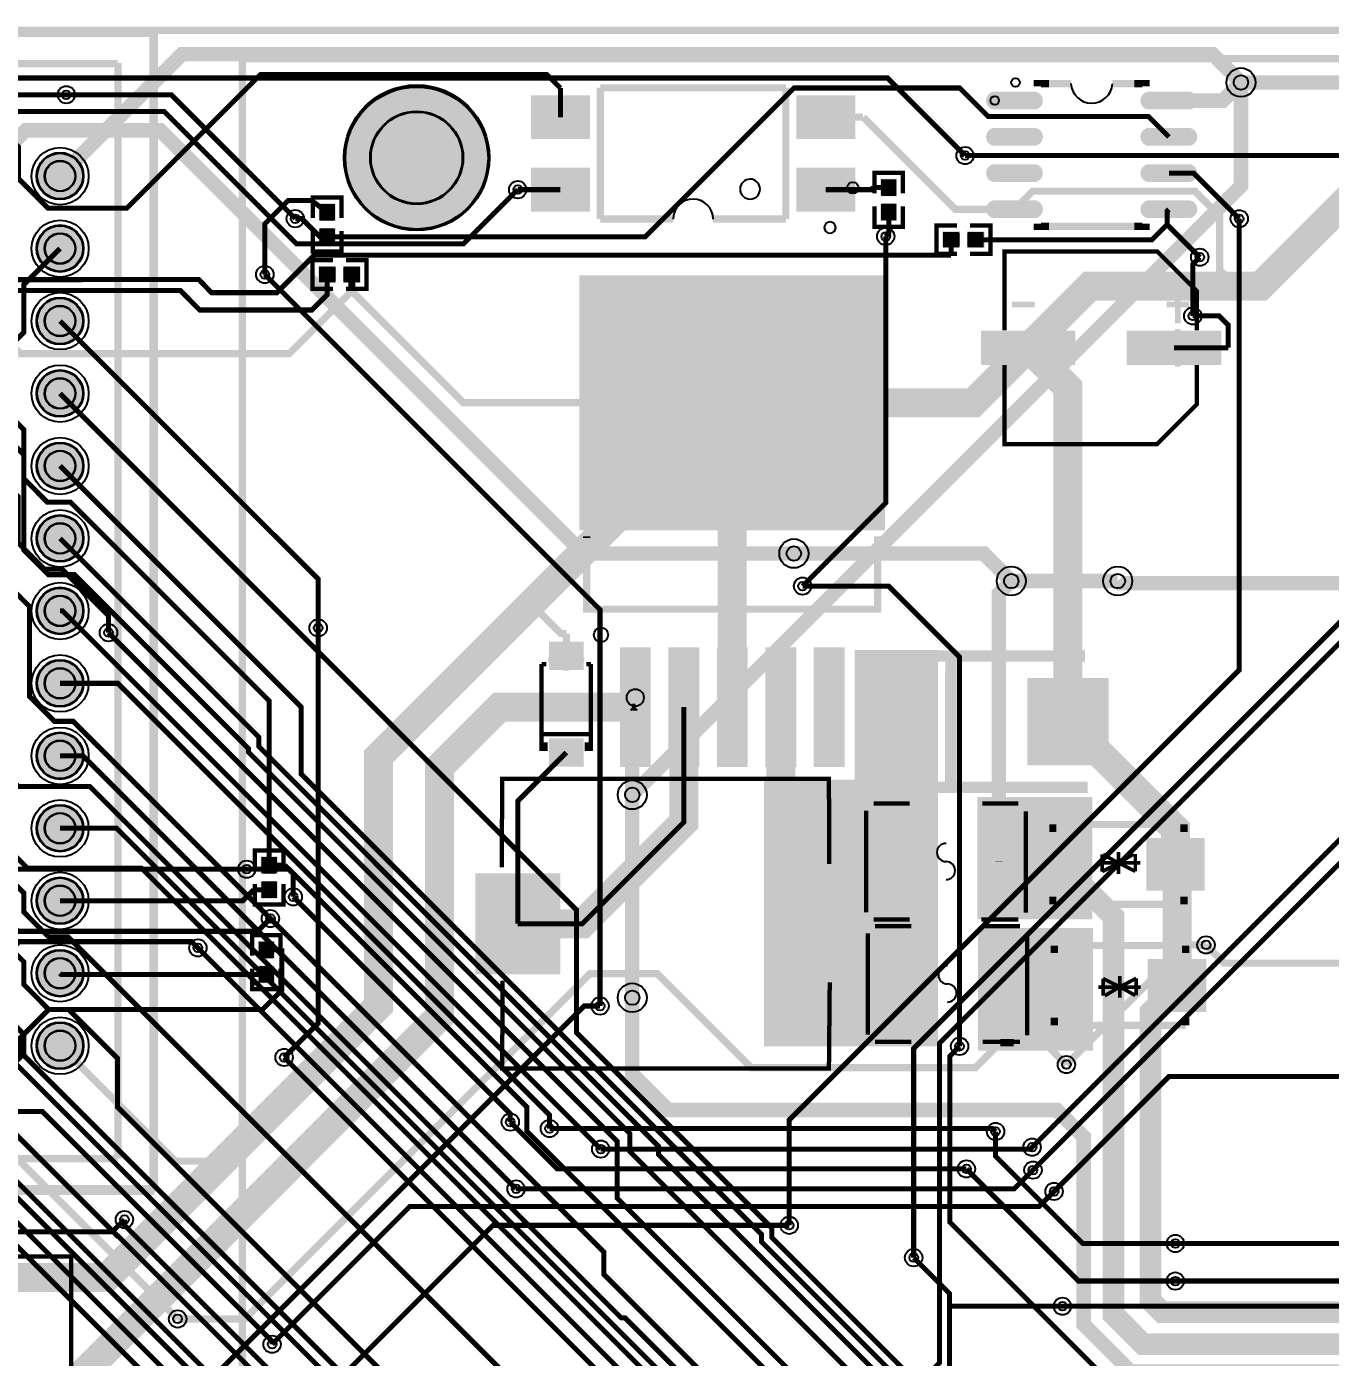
# Model space of a CAD drawing. Header units: millimetres. Extents: x -4 to 157, y 41 to 137.
# Drawn here: x 20.53 to 66.23, y 90.04 to 136.68 of the extents above; entities that cross this region are included whole.
import ezdxf

# ---------------------------------------------------------------- set-up
doc = ezdxf.new("R2010")
doc.units = ezdxf.units.MM
for name, color, linetype, true_color in [('BoardOutLine', 7, 'Continuous', 0xff00ff), ('BottomLayer', 7, 'Continuous', 0x0000ff), ('BottomSolderMaskLayer', 7, 'Continuous', 0xaa00ff), ('Document', 7, 'Continuous', 0xffffff), ('Hole', 7, 'Continuous', 0x222222), ('Multi-Layer', 7, 'Continuous', 0xc0c0c0), ('TopLayer', 7, 'Continuous', 0xff0000), ('TopPasteMaskLayer', 7, 'Continuous', 0x808080), ('TopSilkLayer', 7, 'Continuous', 0xffcc00), ('TopSolderMaskLayer', 7, 'Continuous', 0x800080)]:
    doc.layers.add(name, color=color, linetype=linetype, true_color=true_color)

msp = doc.modelspace()

# ---------------------------------------------------------------- hatches: boundary and pattern name
at = {"layer": 'BottomSolderMaskLayer'}
for points in [[(31.651, 132.084, 1), (36.753, 132.084, 1)], [(20.877, 131.441, 1), (22.527, 131.441, 1)], [(20.877, 128.901, 1), (22.527, 128.901, 1)], [(20.877, 126.361, 1), (22.527, 126.361, 1)], [(20.877, 123.821, 1), (22.527, 123.821, 1)], [(20.877, 121.281, 1), (22.527, 121.281, 1)], [(20.877, 118.741, 1), (22.527, 118.741, 1)], [(20.877, 116.201, 1), (22.527, 116.201, 1)], [(20.877, 113.661, 1), (22.527, 113.661, 1)], [(20.877, 111.121, 1), (22.527, 111.121, 1)], [(20.877, 108.581, 1), (22.527, 108.581, 1)], [(20.877, 106.041, 1), (22.527, 106.041, 1)], [(20.877, 103.501, 1), (22.527, 103.501, 1)], [(20.877, 100.961, 1), (22.527, 100.961, 1)]]:
    msp.add_hatch(color=256, dxfattribs=at).paths.add_polyline_path(points)
at = {"layer": 'Document'}
for points in [[(60.981, 124.764), (60.981, 126.084), (60.783, 126.084), (60.783, 124.764)], [(55.074, 125.325), (55.074, 125.523), (55.866, 125.523), (55.866, 125.325)], [(61.278, 125.325), (61.278, 125.523), (60.486, 125.523), (60.486, 125.325)], [(39.348, 114.863), (39.538, 114.863), (39.538, 114.105), (39.348, 114.105)], [(38.811, 114.579), (40.075, 114.579), (40.075, 114.389), (38.811, 114.389)], [(50.675, 114.468), (50.675, 113.523), (51.226, 113.523), (51.226, 114.468), (50.675, 114.468)], [(51.226, 111.468), (51.226, 113.168), (51.626, 113.168), (51.626, 111.468)], [(52.26, 112.073), (50.56, 112.073), (50.56, 112.473), (52.26, 112.473)], [(57.626, 112.118), (55.925, 112.118), (55.925, 112.518), (57.626, 112.518)], [(39.351, 110.897), (39.541, 110.897), (39.541, 111.656), (39.351, 111.656)], [(51.226, 110.168), (51.226, 111.113), (50.675, 111.113), (50.675, 110.168), (51.226, 110.168)]]:
    msp.add_hatch(color=256, dxfattribs=at).paths.add_polyline_path(points)
at = {"layer": 'Multi-Layer'}
for points in [[(20.902, 131.441, 1), (22.502, 131.441, 1)], [(20.902, 128.901, 1), (22.502, 128.901, 1)], [(20.902, 126.361, 1), (22.502, 126.361, 1)], [(20.902, 123.821, 1), (22.502, 123.821, 1)], [(20.902, 121.281, 1), (22.502, 121.281, 1)], [(20.902, 118.741, 1), (22.502, 118.741, 1)], [(20.902, 116.201, 1), (22.502, 116.201, 1)], [(20.902, 113.661, 1), (22.502, 113.661, 1)], [(20.902, 111.121, 1), (22.502, 111.121, 1)], [(20.902, 108.581, 1), (22.502, 108.581, 1)], [(20.902, 106.041, 1), (22.502, 106.041, 1)], [(20.902, 103.501, 1), (22.502, 103.501, 1)], [(20.902, 100.961, 1), (22.502, 100.961, 1)]]:
    msp.add_hatch(color=256, dxfattribs=at).paths.add_polyline_path(points)
at = {"layer": 'TopLayer'}
for points in [[(55.847, 134.37, -0.785398), (55.847, 133.802), (54.465, 133.802, -0.785398), (54.465, 134.37)], [(61.257, 134.37, -0.785398), (61.257, 133.802), (59.875, 133.802, -0.785398), (59.875, 134.37)], [(40.242, 134.254), (40.242, 132.754), (38.242, 132.754), (38.242, 134.254)], [(49.542, 134.254), (49.542, 132.754), (47.542, 132.754), (47.542, 134.254)], [(55.847, 133.1, -0.785398), (55.847, 132.532), (54.465, 132.532, -0.785398), (54.465, 133.1)], [(61.257, 133.1, -0.785398), (61.257, 132.532), (59.875, 132.532, -0.785398), (59.875, 133.1)], [(40.242, 131.714), (40.242, 130.214), (38.242, 130.214), (38.242, 131.714)], [(49.542, 131.714), (49.542, 130.214), (47.542, 130.214), (47.542, 131.714)], [(55.847, 131.83, -0.785398), (55.847, 131.262), (54.465, 131.262, -0.785398), (54.465, 131.83)], [(61.257, 131.83, -0.785398), (61.257, 131.262), (59.875, 131.262, -0.785398), (59.875, 131.83)], [(51.019, 130.756), (50.479, 130.756), (50.479, 131.322), (51.019, 131.322)], [(30.794, 129.892), (31.334, 129.892), (31.334, 130.458), (30.794, 130.458)], [(51.019, 130.456), (50.479, 130.456), (50.479, 129.89), (51.019, 129.89)], [(55.847, 130.56, -0.785398), (55.847, 129.992), (54.465, 129.992, -0.785398), (54.465, 130.56)], [(61.257, 130.56, -0.785398), (61.257, 129.992), (59.875, 129.992, -0.785398), (59.875, 130.56)], [(30.794, 129.592), (31.334, 129.592), (31.334, 129.027), (30.794, 129.027)], [(53.215, 128.939), (53.215, 129.479), (52.649, 129.479), (52.649, 128.939)], [(53.515, 128.939), (53.515, 129.479), (54.081, 129.479), (54.081, 128.939)], [(31.346, 127.72), (31.346, 128.26), (30.78, 128.26), (30.78, 127.72)], [(31.646, 127.72), (31.646, 128.26), (32.211, 128.26), (32.211, 127.72)], [(39.934, 127.939), (50.594, 127.939), (50.594, 119.049), (39.934, 119.049)], [(57.266, 124.849), (54.006, 124.849), (54.006, 125.999), (57.266, 125.999)], [(62.376, 124.849), (59.116, 124.849), (59.116, 125.999), (62.376, 125.999)], [(38.871, 114.145), (38.871, 115.095), (40.021, 115.095), (40.021, 114.145)], [(41.33, 110.826), (41.33, 114.826), (42.399, 114.826), (42.399, 110.826)], [(43.03, 110.826), (43.03, 114.826), (44.099, 114.826), (44.099, 110.826)], [(44.729, 110.826), (44.729, 114.826), (45.799, 114.826), (45.799, 110.826)], [(52.477, 114.834), (52.477, 100.94), (46.406, 100.94), (46.38, 100.914), (46.38, 110.236), (46.33, 110.287), (49.53, 110.287), (49.555, 110.312), (49.555, 114.783), (49.555, 114.834)], [(46.429, 110.826), (46.429, 114.826), (47.498, 114.826), (47.498, 110.826)], [(48.129, 110.826), (48.129, 114.826), (49.198, 114.826), (49.198, 110.826)], [(49.625, 113.823), (52.426, 113.823), (52.426, 110.813), (49.625, 110.813)], [(55.625, 113.823), (58.426, 113.823), (58.426, 110.813), (55.625, 110.813)], [(38.871, 110.76), (38.871, 111.71), (40.021, 111.71), (40.021, 110.76)], [(53.848, 109.677), (57.887, 109.677), (57.887, 105.436), (57.887, 105.385), (53.874, 105.385), (53.848, 105.41)], [(51.605, 109.165), (51.605, 105.666), (50.199, 105.666), (50.199, 109.165)], [(53.906, 109.165), (53.906, 105.666), (55.312, 105.666), (55.312, 109.165)], [(57.801, 106.414), (55.801, 106.414), (55.801, 108.214), (57.801, 108.214)], [(61.801, 106.414), (59.801, 106.414), (59.801, 108.214), (61.801, 108.214)], [(29.302, 107.008), (28.762, 107.008), (28.762, 107.574), (29.302, 107.574)], [(39.207, 103.482), (36.283, 103.482), (36.283, 106.982), (39.207, 106.982)], [(49.568, 103.482), (46.644, 103.482), (46.644, 106.982), (49.568, 106.982)], [(29.302, 106.708), (28.762, 106.708), (28.762, 106.142), (29.302, 106.142)], [(53.874, 105.08), (57.912, 105.08), (57.912, 100.838), (57.912, 100.787), (53.899, 100.787), (53.874, 100.813)], [(29.201, 104.036), (28.661, 104.036), (28.661, 104.602), (29.201, 104.602)], [(51.656, 104.873), (51.656, 101.374), (50.25, 101.374), (50.25, 104.873)], [(53.956, 104.873), (53.956, 101.374), (55.363, 101.374), (55.363, 104.873)], [(29.201, 103.736), (28.661, 103.736), (28.661, 103.171), (29.201, 103.171)], [(55.852, 103.972), (57.852, 103.972), (57.852, 102.172), (55.852, 102.172)], [(59.852, 103.972), (61.852, 103.972), (61.852, 102.172), (59.852, 102.172)]]:
    msp.add_hatch(color=256, dxfattribs=at).paths.add_polyline_path(points)
at = {"layer": 'TopPasteMaskLayer'}
for points in [[(55.847, 134.37, -0.785398), (55.847, 133.802), (54.465, 133.802, -0.785398), (54.465, 134.37)], [(61.257, 134.37, -0.785398), (61.257, 133.802), (59.875, 133.802, -0.785398), (59.875, 134.37)], [(40.242, 134.254), (40.242, 132.754), (38.242, 132.754), (38.242, 134.254)], [(49.542, 134.254), (49.542, 132.754), (47.542, 132.754), (47.542, 134.254)], [(55.847, 133.1, -0.785398), (55.847, 132.532), (54.465, 132.532, -0.785398), (54.465, 133.1)], [(61.257, 133.1, -0.785398), (61.257, 132.532), (59.875, 132.532, -0.785398), (59.875, 133.1)], [(40.242, 131.714), (40.242, 130.214), (38.242, 130.214), (38.242, 131.714)], [(49.542, 131.714), (49.542, 130.214), (47.542, 130.214), (47.542, 131.714)], [(55.847, 131.83, -0.785398), (55.847, 131.262), (54.465, 131.262, -0.785398), (54.465, 131.83)], [(61.257, 131.83, -0.785398), (61.257, 131.262), (59.875, 131.262, -0.785398), (59.875, 131.83)], [(50.979, 130.741), (50.519, 130.741), (50.479, 130.781), (50.479, 131.282), (50.519, 131.322), (50.979, 131.322), (51.019, 131.282), (51.019, 130.781)], [(30.834, 129.877), (31.294, 129.877), (31.334, 129.917), (31.334, 130.418), (31.294, 130.458), (30.834, 130.458), (30.794, 130.418), (30.794, 129.917)], [(50.979, 130.471), (50.519, 130.471), (50.479, 130.431), (50.479, 129.93), (50.519, 129.89), (50.979, 129.89), (51.019, 129.93), (51.019, 130.431)], [(55.847, 130.56, -0.785398), (55.847, 129.992), (54.465, 129.992, -0.785398), (54.465, 130.56)], [(61.257, 130.56, -0.785398), (61.257, 129.992), (59.875, 129.992, -0.785398), (59.875, 130.56)], [(30.834, 129.607), (31.294, 129.607), (31.334, 129.567), (31.334, 129.067), (31.294, 129.027), (30.834, 129.027), (30.794, 129.067), (30.794, 129.567)], [(53.23, 128.979), (53.23, 129.439), (53.19, 129.479), (52.689, 129.479), (52.649, 129.439), (52.649, 128.979), (52.689, 128.939), (53.19, 128.939)], [(53.5, 128.979), (53.5, 129.439), (53.54, 129.479), (54.041, 129.479), (54.081, 129.439), (54.081, 128.979), (54.041, 128.939), (53.54, 128.939)], [(31.361, 127.76), (31.361, 128.22), (31.321, 128.26), (30.82, 128.26), (30.78, 128.22), (30.78, 127.76), (30.82, 127.72), (31.321, 127.72)], [(31.631, 127.76), (31.631, 128.22), (31.671, 128.26), (32.171, 128.26), (32.211, 128.22), (32.211, 127.76), (32.171, 127.72), (31.671, 127.72)], [(39.934, 127.939), (50.594, 127.939), (50.594, 119.049), (39.934, 119.049)], [(57.266, 124.849), (54.006, 124.849), (54.006, 125.999), (57.266, 125.999)], [(62.376, 124.849), (59.116, 124.849), (59.116, 125.999), (62.376, 125.999)], [(38.871, 114.145), (38.871, 115.095), (40.021, 115.095), (40.021, 114.145)], [(41.33, 110.826), (41.33, 114.826), (42.399, 114.826), (42.399, 110.826)], [(43.03, 110.826), (43.03, 114.826), (44.099, 114.826), (44.099, 110.826)], [(44.729, 110.826), (44.729, 114.826), (45.799, 114.826), (45.799, 110.826)], [(46.429, 110.826), (46.429, 114.826), (47.498, 114.826), (47.498, 110.826)], [(48.129, 110.826), (48.129, 114.826), (49.198, 114.826), (49.198, 110.826)], [(49.625, 113.823), (52.426, 113.823), (52.426, 110.813), (49.625, 110.813)], [(55.625, 113.823), (58.426, 113.823), (58.426, 110.813), (55.625, 110.813)], [(38.871, 110.76), (38.871, 111.71), (40.021, 111.71), (40.021, 110.76)], [(51.605, 109.065), (51.605, 108.111), (51.505, 108.011), (51.227, 108.011), (51.127, 107.911), (51.127, 106.921), (51.227, 106.821), (51.505, 106.821), (51.605, 106.721), (51.605, 105.766), (51.505, 105.666), (50.299, 105.666), (50.199, 105.766), (50.199, 109.065), (50.299, 109.165), (51.505, 109.165)], [(53.906, 109.065), (53.906, 108.111), (54.006, 108.011), (54.284, 108.011), (54.384, 107.911), (54.384, 106.921), (54.284, 106.821), (54.006, 106.821), (53.906, 106.721), (53.906, 105.766), (54.006, 105.666), (55.212, 105.666), (55.312, 105.766), (55.312, 109.065), (55.212, 109.165), (54.006, 109.165)], [(57.801, 106.414), (55.801, 106.414), (55.801, 108.214), (57.801, 108.214)], [(61.801, 106.414), (59.801, 106.414), (59.801, 108.214), (61.801, 108.214)], [(29.262, 106.993), (28.802, 106.993), (28.762, 107.033), (28.762, 107.534), (28.802, 107.574), (29.262, 107.574), (29.302, 107.534), (29.302, 107.033)], [(39.207, 103.482), (36.283, 103.482), (36.283, 106.982), (39.207, 106.982)], [(49.568, 103.482), (46.644, 103.482), (46.644, 106.982), (49.568, 106.982)], [(29.262, 106.723), (28.802, 106.723), (28.762, 106.683), (28.762, 106.182), (28.802, 106.142), (29.262, 106.142), (29.302, 106.182), (29.302, 106.683)], [(29.161, 104.021), (28.701, 104.021), (28.661, 104.061), (28.661, 104.562), (28.701, 104.602), (29.161, 104.602), (29.201, 104.562), (29.201, 104.061)], [(51.656, 104.773), (51.656, 103.818), (51.556, 103.718), (51.278, 103.718), (51.178, 103.618), (51.178, 102.628), (51.278, 102.528), (51.556, 102.528), (51.656, 102.428), (51.656, 101.474), (51.556, 101.374), (50.35, 101.374), (50.25, 101.474), (50.25, 104.773), (50.35, 104.873), (51.556, 104.873)], [(53.956, 104.773), (53.956, 103.818), (54.056, 103.718), (54.335, 103.718), (54.435, 103.618), (54.435, 102.628), (54.335, 102.528), (54.056, 102.528), (53.956, 102.428), (53.956, 101.474), (54.056, 101.374), (55.263, 101.374), (55.363, 101.474), (55.363, 104.773), (55.263, 104.873), (54.056, 104.873)], [(29.161, 103.751), (28.701, 103.751), (28.661, 103.711), (28.661, 103.211), (28.701, 103.171), (29.161, 103.171), (29.201, 103.211), (29.201, 103.711)], [(55.852, 103.972), (57.852, 103.972), (57.852, 102.172), (55.852, 102.172)], [(59.852, 103.972), (61.852, 103.972), (61.852, 102.172), (59.852, 102.172)]]:
    msp.add_hatch(color=256, dxfattribs=at).paths.add_polyline_path(points)
at = {"layer": 'TopSilkLayer'}
for points in [[(60.981, 126.282), (60.981, 127.602), (60.783, 127.602), (60.783, 126.282)], [(55.074, 126.843), (55.074, 127.041), (55.866, 127.041), (55.866, 126.843)], [(61.278, 126.843), (61.278, 127.041), (60.486, 127.041), (60.486, 126.843)], [(50.677, 114.618), (50.677, 113.883), (51.227, 113.883), (51.227, 114.603), (51.212, 114.618), (51.057, 114.618)], [(38.503, 111.598), (38.798, 111.598), (38.798, 111.293), (38.503, 111.293)], [(40.388, 111.598), (40.093, 111.598), (40.093, 111.293), (40.388, 111.293)], [(51.227, 110.018), (51.227, 110.753), (50.677, 110.753), (50.677, 110.033), (50.693, 110.018), (50.847, 110.018)]]:
    msp.add_hatch(color=256, dxfattribs=at).paths.add_polyline_path(points)
at = {"layer": 'TopSolderMaskLayer'}
for points in [[(31.651, 132.084, 1), (36.753, 132.084, 1)], [(55.908, 134.395, -0.785398), (55.908, 133.776), (54.403, 133.776, -0.785398), (54.403, 134.395)], [(61.319, 134.395, -0.785398), (61.319, 133.776), (59.813, 133.776, -0.785398), (59.813, 134.395)], [(40.275, 134.273), (40.275, 132.735), (38.208, 132.735), (38.208, 134.273)], [(49.575, 134.273), (49.575, 132.735), (47.508, 132.735), (47.508, 134.273)], [(55.908, 133.125, -0.785398), (55.908, 132.506), (54.403, 132.506, -0.785398), (54.403, 133.125)], [(61.319, 133.125, -0.785398), (61.319, 132.506), (59.813, 132.506, -0.785398), (59.813, 133.125)], [(20.877, 131.441, 1), (22.527, 131.441, 1)], [(40.275, 131.733), (40.275, 130.195), (38.208, 130.195), (38.208, 131.733)], [(49.575, 131.733), (49.575, 130.195), (47.508, 130.195), (47.508, 131.733)], [(55.908, 131.855, -0.785398), (55.908, 131.236), (54.403, 131.236, -0.785398), (54.403, 131.855)], [(61.319, 131.855, -0.785398), (61.319, 131.236), (59.813, 131.236, -0.785398), (59.813, 131.855)], [(51.043, 130.729), (50.455, 130.729), (50.455, 131.348), (51.043, 131.348)], [(30.77, 129.866), (31.358, 129.866), (31.358, 130.485), (30.77, 130.485)], [(51.043, 130.483), (50.455, 130.483), (50.455, 129.864), (51.043, 129.864)], [(55.908, 130.585, -0.785398), (55.908, 129.966), (54.403, 129.966, -0.785398), (54.403, 130.585)], [(61.319, 130.585, -0.785398), (61.319, 129.966), (59.813, 129.966, -0.785398), (59.813, 130.585)], [(20.877, 128.901, 1), (22.527, 128.901, 1)], [(30.77, 129.619), (31.358, 129.619), (31.358, 129), (30.77, 129)], [(53.24, 128.914), (53.24, 129.504), (52.624, 129.504), (52.624, 128.914)], [(53.49, 128.914), (53.49, 129.504), (54.106, 129.504), (54.106, 128.914)], [(31.371, 127.694), (31.371, 128.285), (30.755, 128.285), (30.755, 127.694)], [(31.62, 127.694), (31.62, 128.285), (32.237, 128.285), (32.237, 127.694)], [(39.909, 127.964), (50.619, 127.964), (50.619, 119.023), (39.909, 119.023)], [(20.877, 126.361, 1), (22.527, 126.361, 1)], [(57.291, 124.824), (53.98, 124.824), (53.98, 126.025), (57.291, 126.025)], [(62.401, 124.824), (59.09, 124.824), (59.09, 126.025), (62.401, 126.025)], [(20.877, 123.821, 1), (22.527, 123.821, 1)], [(20.877, 121.281, 1), (22.527, 121.281, 1)], [(20.877, 118.741, 1), (22.527, 118.741, 1)], [(20.877, 116.201, 1), (22.527, 116.201, 1)], [(38.84, 114.124), (38.84, 115.116), (40.052, 115.116), (40.052, 114.124)], [(41.323, 110.731), (41.323, 114.921), (42.406, 114.921), (42.406, 110.731)], [(43.023, 110.731), (43.023, 114.921), (44.106, 114.921), (44.106, 110.731)], [(44.723, 110.731), (44.723, 114.921), (45.805, 114.921), (45.805, 110.731)], [(46.422, 110.731), (46.422, 114.921), (47.505, 114.921), (47.505, 110.731)], [(48.122, 110.731), (48.122, 114.921), (49.205, 114.921), (49.205, 110.731)], [(20.877, 113.661, 1), (22.527, 113.661, 1)], [(49.6, 113.848), (52.451, 113.848), (52.451, 110.788), (49.6, 110.788)], [(55.6, 113.848), (58.451, 113.848), (58.451, 110.788), (55.6, 110.788)], [(20.877, 111.121, 1), (22.527, 111.121, 1)], [(38.84, 110.739), (38.84, 111.731), (40.052, 111.731), (40.052, 110.739)], [(20.877, 108.581, 1), (22.527, 108.581, 1)], [(51.631, 109.191), (51.631, 105.641), (50.173, 105.641), (50.173, 109.191)], [(53.88, 109.191), (53.88, 105.641), (55.338, 105.641), (55.338, 109.191)], [(57.826, 106.389), (55.775, 106.389), (55.775, 108.24), (57.826, 108.24)], [(61.826, 106.389), (59.775, 106.389), (59.775, 108.24), (61.826, 108.24)], [(29.326, 106.981), (28.738, 106.981), (28.738, 107.6), (29.326, 107.6)], [(20.877, 106.041, 1), (22.527, 106.041, 1)], [(39.233, 103.457), (36.258, 103.457), (36.258, 107.007), (39.233, 107.007)], [(49.593, 103.457), (46.618, 103.457), (46.618, 107.007), (49.593, 107.007)], [(29.326, 106.735), (28.738, 106.735), (28.738, 106.116), (29.326, 106.116)], [(29.225, 104.01), (28.636, 104.01), (28.636, 104.628), (29.225, 104.628)], [(51.682, 104.898), (51.682, 101.348), (50.224, 101.348), (50.224, 104.898)], [(53.931, 104.898), (53.931, 101.348), (55.388, 101.348), (55.388, 104.898)], [(20.877, 103.501, 1), (22.527, 103.501, 1)], [(29.225, 103.763), (28.636, 103.763), (28.636, 103.144), (29.225, 103.144)], [(55.826, 103.998), (57.877, 103.998), (57.877, 102.147), (55.826, 102.147)], [(59.826, 103.998), (61.877, 103.998), (61.877, 102.147), (59.826, 102.147)], [(20.877, 100.961, 1), (22.527, 100.961, 1)]]:
    msp.add_hatch(color=256, dxfattribs=at).paths.add_polyline_path(points)

# ---------------------------------------------------------------- linework, layer by layer
at = {"layer": 'BoardOutLine', "const_width": 0.254}
msp.add_lwpolyline([(100.543, 129.052), (100.543, 136.552), (-3.457, 136.552), (-3.457, 41.552), (156.543, 41.552), (156.543, 136.552), (125.543, 136.552), (125.543, 129.052), (100.543, 129.052)], close=True, dxfattribs=at)
at = {"layer": 'BottomLayer'}
for points, const_width in [([(4.609, 119.943), (4.609, 120.133), (19.355, 134.879), (50.704, 134.879), (53.423, 132.16)], 0.178), ([(41.758, 109.754), (63.094, 131.09), (63.094, 134.722)], 0.508), ([(41.758, 109.754), (63.094, 131.09), (63.094, 134.722)], 0.254), ([(63.093, 134.721), (94.008, 134.721), (100.205, 128.523), (132.634, 128.523), (136.647, 124.51), (137.896, 124.51), (137.896, 122.58)], 0.508), ([(63.093, 134.721), (63.095, 134.721)], 0.254), ([(63.095, 134.721), (63.094, 134.722)], 0.254), ([(63.095, 134.721), (94.008, 134.721), (100.205, 128.523), (132.633, 128.523), (136.647, 124.51), (137.896, 124.51), (137.896, 122.581)], 0.254), ([(21.92, 134.29), (25.603, 134.29), (29.947, 129.947)], 0.178), ([(37.744, 130.964), (35.844, 129.067), (29.989, 129.067), (25.349, 133.705), (18.73, 133.705), (6.134, 121.111), (6.134, 120.626), (-1.959, 112.534), (-1.959, 63.174), (-0.407, 61.619)], 0.178), ([(47.422, 118.212), (40.042, 118.212), (25.208, 133.045), (20.498, 133.045), (19.162, 131.709), (19.162, 131.441)], 0.508), ([(47.259, 94.665), (47.259, 98.359), (63.033, 114.133), (63.033, 129.945)], 0.178), ([(50.642, 129.324), (50.642, 119.984), (47.727, 117.069)], 0.178), ([(44.958, 69.951), (44.09, 70.819), (44.09, 73.929), (43.34, 74.679), (43.34, 74.781), (43.002, 75.119), (42.903, 75.119), (23.734, 94.289), (23.719, 94.289), (16.831, 101.176), (16.831, 123.09), (18.833, 125.091), (19.559, 125.091), (20.432, 125.964), (20.432, 127.631), (21.702, 128.901)], 0.178), ([(61.651, 128.596), (61.406, 128.352), (61.406, 126.538)], 0.178), ([(28.88, 127.991), (40.628, 116.243), (40.628, 102.351)], 0.178), ([(21.702, 126.361), (30.749, 117.315), (30.749, 115.604)], 0.178), ([(19.162, 123.821), (20.432, 122.551), (20.432, 118.332), (21.293, 117.471), (22.208, 117.471), (28.306, 111.374), (28.306, 111.25), (41.671, 97.885), (41.671, 97.255), (61.027, 77.898), (61.027, 73.701)], 0.178), ([(21.702, 123.821), (39.807, 105.716), (39.807, 101.415), (46.652, 94.57), (46.652, 94.237), (60.144, 80.745), (60.144, 80.314), (60.483, 79.976), (61.474, 79.976), (64.582, 76.868)], 0.178), ([(74.08, 123.126), (73.888, 123.126), (51.622, 100.86), (51.622, 93.531)], 0.178), ([(21.702, 121.281), (30.151, 112.832), (30.151, 110.483), (46.291, 94.343), (46.291, 94.082), (59.783, 80.59), (59.783, 80.165), (60.333, 79.614), (61.192, 79.614), (64.005, 76.801), (64.005, 74.827), (64.513, 74.319)], 0.178), ([(72.492, 120.726), (72.203, 120.726), (52.528, 101.051), (52.528, 89.843), (52.197, 89.513)], 0.178), ([(19.162, 118.741), (18.376, 118.741), (17.24, 117.606), (17.24, 103.849), (18.858, 102.231), (19.559, 102.231), (20.432, 101.359), (20.432, 100.623), (50.038, 71.018), (50.038, 69.951)], 0.178), ([(21.702, 118.741), (28.667, 111.776), (28.667, 111.447), (42.682, 97.432), (42.682, 97.142), (59.421, 80.403), (59.421, 80.015), (60.183, 79.253), (60.571, 79.253), (61.743, 78.081)], 0.178), ([(18.197, 117.738), (18.273, 117.662), (19.322, 117.662), (20.629, 116.355), (20.629, 113.207), (21.508, 112.328), (22.163, 112.328), (29.074, 105.417)], 0.178), ([(55.042, 117.247), (58.776, 117.247)], 0.508), ([(55.042, 117.247), (58.776, 117.247)], 0.254), ([(55.772, 97.403), (75.229, 116.86), (89.927, 116.86), (96.71, 110.076), (120.247, 110.076), (121.542, 111.372), (121.542, 115.8), (120.797, 116.545)], 0.178), ([(42.7, 74.48), (33.78, 83.399), (32.99, 83.399), (15.11, 101.278), (15.11, 102.407), (12.713, 104.804), (12.713, 105.155), (12.71, 105.159), (12.71, 107.194), (11.429, 108.474), (11.429, 108.475), (11.303, 108.601), (11.303, 108.667), (9.557, 110.413), (9.557, 114.399), (7.743, 116.213)], 0.178), ([(52.578, 69.951), (23.718, 98.811), (23.718, 100.515), (22.001, 102.231), (21.304, 102.231), (20.432, 103.104), (20.432, 103.899), (19.559, 104.771), (18.826, 104.771), (17.648, 105.95), (17.648, 114.687), (19.162, 116.201)], 0.178), ([(21.702, 116.201), (21.791, 116.201), (40.655, 97.338)], 0.178), ([(40.335, 75.672), (40.163, 75.672), (7.444, 108.39), (7.444, 115.392)], 0.178), ([(23.4, 115.437), (41.232, 97.604), (41.232, 95.613), (59.532, 77.313), (59.532, 74.999)], 0.178), ([(55.118, 69.951), (54.661, 69.951), (49.629, 74.982), (49.629, 77.13), (21.988, 104.771), (21.304, 104.771), (20.432, 105.644), (20.432, 106.315), (19.436, 107.311), (18.764, 107.311), (18.051, 108.024), (18.051, 112.551), (19.162, 113.661)], 0.178), ([(38.858, 98.058), (38.858, 98.532), (23.728, 113.661), (21.702, 113.661)], 0.178), ([(86.969, 69.951), (88.088, 68.832), (89.829, 68.832), (90.542, 69.545), (90.542, 70.485), (88.197, 72.83), (76.046, 72.83), (76.04, 72.823), (75.835, 72.823), (75.608, 72.596), (60.332, 72.596), (41.504, 91.424), (41.366, 91.424), (22.748, 110.041), (20.242, 110.041), (19.162, 111.121)], 0.178), ([(21.702, 111.121), (22.507, 111.121), (37.687, 95.942)], 0.178), ([(127.354, 110.21), (127.151, 110.21), (124.794, 107.852), (93.153, 107.852), (93.001, 108.004), (67.205, 108.004), (55.803, 96.603)], 0.178), ([(41.758, 109.754), (41.758, 102.642)], 0.508), ([(41.758, 109.754), (41.758, 102.642)], 0.254), ([(89.509, 69.951), (86.992, 72.468), (76.196, 72.468), (76.189, 72.462), (75.985, 72.462), (75.757, 72.234), (59.034, 72.234), (42.91, 88.358), (42.878, 88.358), (42.54, 88.697), (42.54, 89.201), (24.56, 107.181), (20.562, 107.181), (19.162, 108.581)], 0.178), ([(43.117, 88.936), (43.117, 89.151), (23.686, 108.581), (21.702, 108.581)], 0.178), ([(28.244, 107.145), (29.728, 107.145), (38.067, 98.806), (38.067, 97.962), (58.934, 77.095)], 0.178), ([(29.877, 106.178), (37.483, 98.573), (37.483, 98.285)], 0.178), ([(92.049, 69.951), (88.809, 73.191), (75.692, 73.191), (75.458, 72.957), (60.75, 72.957), (40.761, 92.946), (40.761, 93.731), (29.074, 105.417)], 0.178), ([(56.974, 100.298), (61.167, 104.491), (61.869, 104.491)], 0.254), ([(79.909, 68.589), (79.909, 69.022), (76.824, 72.107), (76.346, 72.107), (76.339, 72.1), (76.134, 72.1), (75.903, 71.869), (58.856, 71.869), (42.178, 88.547), (42.178, 88.746), (26.535, 104.389)], 0.178), ([(16.08, 101.342), (16.08, 101.126), (25.823, 91.382)], 0.254), ([(17.409, 101.442), (17.409, 101.154), (19.907, 98.656), (21.081, 98.656), (29.134, 90.603), (29.134, 90.496)], 0.178), ([(19.162, 100.961), (19.514, 100.961), (48.469, 72.007), (48.469, 70.081), (49.869, 68.681), (52.741, 68.681), (53.848, 67.574), (53.848, 67.306), (54.825, 66.328), (60.066, 66.328), (60.701, 65.693)], 0.178), ([(53.231, 100.938), (52.893, 100.599), (52.893, 94.773), (61.264, 86.402)], 0.178), ([(29.556, 100.55), (51.49, 78.616), (51.49, 73.943)], 0.178), ([(15.062, 99.902), (40.881, 74.082), (40.881, 61.902), (45.207, 57.577)], 0.178), ([(95.796, 99.882), (60.574, 99.882), (56.542, 95.851)], 0.178), ([(54.492, 97.952), (54.492, 97.084), (57.549, 94.027), (60.793, 94.027)], 0.178), ([(53.47, 96.64), (57.399, 92.712), (60.795, 92.712)], 0.178), ([(39.878, 67.411), (38.568, 68.72), (38.568, 75.561), (19.049, 95.08)], 0.178), ([(23.958, 94.866), (23.958, 94.674), (44.523, 74.108), (44.523, 73.275), (45.965, 71.833), (45.965, 66.799), (44.856, 65.691), (44.856, 58.975), (45.787, 58.044), (45.787, 56.411), (45.214, 55.837), (45.214, 43.934), (46.176, 42.972), (47.281, 42.972), (50.475, 46.166), (52.598, 46.166), (52.952, 45.812)], 0.178), ([(72.995, 94.67), (70.154, 91.829), (56.835, 91.829)], 0.178)]:
    msp.add_lwpolyline(points, dxfattribs=dict(at, const_width=const_width))
at = {"layer": 'BottomSolderMaskLayer'}
for centre, radius in [((34.202, 132.084), 2.551), ((34.202, 132.084), 1.633), ((21.702, 131.441), 0.825), ((21.702, 131.441), 0.542), ((21.702, 128.901), 0.825), ((21.702, 128.901), 0.542), ((21.702, 126.361), 0.825), ((21.702, 126.361), 0.542), ((21.702, 123.821), 0.825), ((21.702, 123.821), 0.542), ((21.702, 121.281), 0.825), ((21.702, 121.281), 0.542), ((21.702, 118.741), 0.825), ((21.702, 118.741), 0.542), ((21.702, 116.201), 0.825), ((21.702, 116.201), 0.542), ((21.702, 113.661), 0.825), ((21.702, 113.661), 0.542), ((21.702, 111.121), 0.825), ((21.702, 111.121), 0.542), ((21.702, 108.581), 0.825), ((21.702, 108.581), 0.542), ((21.702, 106.041), 0.825), ((21.702, 106.041), 0.542), ((21.702, 103.501), 0.825), ((21.702, 103.501), 0.542), ((21.702, 100.961), 0.825), ((21.702, 100.961), 0.542)]:
    msp.add_circle(centre, radius, dxfattribs=at)
at = {"layer": 'Document'}
for centre, radius in [((54.461, 134.086), 0.15), ((49.491, 131.026), 0.2), ((41.864, 113.16), 0.3)]:
    msp.add_circle(centre, radius, dxfattribs=at)
at = {"layer": 'Hole'}
for centre, radius in [((63.094, 134.722), 0.254), ((21.92, 134.29), 0.152), ((53.424, 132.159), 0.152), ((37.745, 130.964), 0.152), ((29.947, 129.947), 0.152), ((63.033, 129.945), 0.152), ((50.642, 129.324), 0.152), ((61.651, 128.596), 0.152), ((28.88, 127.991), 0.152), ((61.407, 126.538), 0.152), ((47.422, 118.212), 0.254), ((47.727, 117.069), 0.152), ((55.042, 117.247), 0.254), ((58.776, 117.247), 0.254), ((30.749, 115.604), 0.152), ((23.4, 115.437), 0.152), ((41.758, 109.754), 0.254), ((28.244, 107.145), 0.152), ((29.877, 106.178), 0.152), ((29.075, 105.417), 0.152), ((26.535, 104.389), 0.152), ((61.869, 104.491), 0.152), ((41.758, 102.642), 0.254), ((40.628, 102.351), 0.152), ((53.231, 100.938), 0.152), ((29.556, 100.55), 0.152), ((56.974, 100.298), 0.152), ((37.483, 98.285), 0.152), ((38.858, 98.058), 0.152), ((54.492, 97.952), 0.152), ((40.655, 97.338), 0.152), ((55.773, 97.403), 0.152), ((53.471, 96.64), 0.152), ((55.804, 96.602), 0.152), ((37.687, 95.942), 0.152), ((56.542, 95.851), 0.152), ((23.958, 94.866), 0.152), ((47.259, 94.665), 0.152), ((60.794, 94.027), 0.152), ((51.622, 93.531), 0.152), ((60.795, 92.712), 0.152), ((56.836, 91.829), 0.152), ((25.824, 91.382), 0.152), ((29.134, 90.496), 0.152)]:
    msp.add_circle(centre, radius, dxfattribs=at)
at = {"layer": 'Multi-Layer'}
for centre, radius in [((63.094, 134.722), 0.508), ((21.92, 134.29), 0.305), ((34.202, 132.084), 2.5), ((34.202, 132.084), 1.6), ((21.702, 131.441), 0.8), ((53.424, 132.159), 0.305), ((21.702, 131.441), 0.525), ((37.745, 130.964), 0.305), ((29.947, 129.947), 0.305), ((63.033, 129.945), 0.305), ((21.702, 128.901), 0.8), ((21.702, 128.901), 0.525), ((50.642, 129.324), 0.305), ((61.651, 128.596), 0.305), ((28.88, 127.991), 0.305), ((21.702, 126.361), 0.8), ((21.702, 126.361), 0.525), ((61.407, 126.538), 0.305), ((21.702, 123.821), 0.8), ((21.702, 123.821), 0.525), ((21.702, 121.281), 0.8), ((21.702, 121.281), 0.525), ((21.702, 118.741), 0.8), ((21.702, 118.741), 0.525), ((47.422, 118.212), 0.508), ((55.042, 117.247), 0.508), ((58.776, 117.247), 0.508), ((47.727, 117.069), 0.305), ((21.702, 116.201), 0.8), ((21.702, 116.201), 0.525), ((23.4, 115.437), 0.305), ((30.749, 115.604), 0.305), ((21.702, 113.661), 0.8), ((21.702, 113.661), 0.525), ((21.702, 111.121), 0.8), ((21.702, 111.121), 0.525), ((41.758, 109.754), 0.508), ((21.702, 108.581), 0.8), ((21.702, 108.581), 0.525), ((28.244, 107.145), 0.305), ((21.702, 106.041), 0.8), ((21.702, 106.041), 0.525), ((29.877, 106.178), 0.305), ((29.075, 105.417), 0.305), ((26.535, 104.389), 0.305), ((61.869, 104.491), 0.305), ((21.702, 103.501), 0.8), ((21.702, 103.501), 0.525), ((41.758, 102.642), 0.508), ((40.628, 102.351), 0.305), ((21.702, 100.961), 0.8), ((21.702, 100.961), 0.525), ((53.231, 100.938), 0.305), ((29.556, 100.55), 0.305), ((56.974, 100.298), 0.305), ((37.483, 98.285), 0.305), ((38.858, 98.058), 0.305), ((54.492, 97.952), 0.305), ((40.655, 97.338), 0.305), ((55.773, 97.403), 0.305), ((53.471, 96.64), 0.305), ((55.804, 96.602), 0.305), ((37.687, 95.942), 0.305), ((56.542, 95.851), 0.305), ((23.958, 94.866), 0.305), ((47.259, 94.665), 0.305), ((60.794, 94.027), 0.305), ((51.622, 93.531), 0.305), ((60.795, 92.712), 0.305), ((56.836, 91.829), 0.305), ((25.824, 91.382), 0.305), ((29.134, 90.496), 0.305)]:
    msp.add_circle(centre, radius, dxfattribs=at)
at = {"layer": 'TopLayer'}
for points, const_width in [([(63.094, 134.722), (62.103, 135.712), (25.973, 135.712), (21.702, 131.441)], 0.508), ([(63.094, 134.722), (62.103, 135.712), (25.973, 135.712), (21.702, 131.441)], 0.254), ([(39.242, 134.525), (38.766, 135), (28.727, 135), (24.039, 130.312), (21.286, 130.312), (20.25, 131.348), (20.25, 132.462), (20.198, 132.514), (8.655, 132.514), (-2.514, 121.345), (-2.514, 77.402), (-0.956, 75.844), (0.279, 75.844), (1.039, 75.084), (1.039, 73.564), (-0.059, 72.466), (-0.691, 72.466), (-1.993, 71.164), (-1.993, 67.017), (-0.406, 65.431)], 0.178), ([(63.094, 134.722), (62.458, 134.086), (60.566, 134.086)], 0.508), ([(63.094, 134.722), (62.458, 134.086), (60.566, 134.086)], 0.254), ([(-0.483, 74.371), (-2.983, 76.872), (-2.983, 121.418), (9.889, 134.29), (21.92, 134.29)], 0.178), ([(60.566, 132.816), (59.853, 133.529), (54.234, 133.529), (53.237, 134.526), (47.428, 134.526), (42.212, 129.31), (31.064, 129.31)], 0.178), ([(39.242, 133.504), (39.242, 134.525)], 0.178), ([(48.542, 133.504), (49.851, 133.504)], 0.254), ([(55.156, 130.276), (53.078, 130.276), (49.851, 133.504)], 0.254), ([(55.636, 125.424), (57.796, 127.584), (63.78, 127.584), (68.872, 132.677), (80.333, 132.677)], 1.016), ([(62.913, 127.584), (63.78, 127.584), (68.872, 132.677), (72.497, 132.677)], 0.254), ([(66.921, 132.16), (53.423, 132.16)], 0.178), ([(63.033, 129.945), (61.432, 131.546), (60.566, 131.546)], 0.178), ([(48.542, 130.964), (50.133, 130.964), (50.208, 131.039)], 0.178), ([(50.749, 131.039), (50.208, 131.039)], 0.178), ([(31.064, 130.175), (30.523, 130.581), (29.692, 130.581), (28.879, 129.768), (28.879, 127.99)], 0.178), ([(37.971, 130.964), (37.745, 130.964)], 0.178), ([(39.242, 130.964), (37.971, 130.964)], 0.178), ([(62.913, 127.584), (62.344, 128.154), (62.344, 130.047), (61.48, 130.911), (55.791, 130.911), (55.156, 130.276)], 0.254), ([(50.642, 129.324), (50.749, 129.43), (50.749, 130.173)], 0.178), ([(60.566, 130.276), (60.505, 130.215), (60.505, 129.742)], 0.178), ([(31.064, 129.311), (30.812, 129.311), (30.175, 129.946), (29.946, 129.946)], 0.178), ([(53.798, 129.209), (59.972, 129.209), (60.505, 129.742)], 0.178), ([(60.505, 129.742), (61.651, 128.596)], 0.178), ([(52.932, 129.209), (52.932, 128.668)], 0.178), ([(29.032, 107.291), (29.032, 113.049), (22.07, 120.011), (21.259, 120.011), (20.432, 120.839), (20.432, 121.679), (19.559, 122.551), (18.893, 122.551), (15.166, 126.279), (15.166, 126.59), (12.987, 128.769), (6.083, 128.769), (3.481, 126.167), (3.481, 124.838), (3.482, 124.836)], 0.178), ([(15.839, 127.84), (15.875, 127.807), (26.568, 127.813), (27.007, 127.355), (29.301, 127.355), (30.614, 128.668), (52.933, 128.668)], 0.178), ([(31.063, 127.99), (31.063, 127.449)], 0.178), ([(31.928, 127.99), (31.928, 127.411)], 0.254), ([(17.686, 126.506), (18.615, 127.434), (25.915, 127.434), (26.594, 126.746), (30.523, 126.745), (31.064, 127.286), (31.064, 127.449)], 0.178), ([(31.928, 127.411), (29.732, 125.215), (20.309, 125.215), (19.162, 126.361)], 0.254), ([(31.928, 127.411), (35.845, 123.494), (39.625, 123.494)], 0.254), ([(55.636, 125.424), (57.796, 127.584), (62.913, 127.584)], 0.254), ([(62.647, 125.424), (62.647, 126.219), (62.327, 126.538), (61.406, 126.538)], 0.178), ([(55.636, 125.424), (53.706, 123.495), (45.263, 123.495)], 1.016), ([(45.263, 122.661), (45.263, 123.495), (53.706, 123.495), (55.636, 125.424)], 0.254), ([(55.636, 125.424), (57.026, 124.034), (57.026, 112.319)], 1.016), ([(55.636, 125.424), (57.026, 124.034), (57.026, 112.319), (57.026, 112.319)], 0.254), ([(60.746, 125.424), (62.647, 125.424)], 0.178), ([(16.866, 92.841), (23.347, 92.841), (32.868, 102.362), (32.868, 111.097), (45.264, 123.494)], 1.016), ([(38.217, 116.447), (45.264, 123.494)], 0.254), ([(45.264, 123.494), (39.625, 123.494)], 0.254), ([(45.263, 112.827), (45.263, 123.495)], 1.016), ([(45.263, 122.661), (45.264, 122.662), (45.264, 123.494)], 0.254), ([(45.263, 112.827), (45.263, 122.661)], 0.254), ([(19.162, 121.281), (20.234, 120.209), (20.234, 118.588), (21.161, 117.661), (21.769, 117.661), (23.4, 116.031), (23.4, 115.437)], 0.178), ([(55.042, 117.247), (54.077, 118.212), (47.422, 118.212)], 0.508), ([(53.231, 100.938), (53.231, 114.581), (50.744, 117.069), (47.727, 117.069)], 0.178), ([(54.609, 107.417), (54.609, 116.814), (55.042, 117.247)], 0.508), ([(54.609, 107.417), (54.609, 116.814), (55.042, 117.247)], 0.254), ([(58.776, 117.247), (58.852, 117.17), (72.314, 117.17)], 0.508), ([(58.776, 117.247), (58.852, 117.17), (72.314, 117.17)], 0.254), ([(28.244, 107.145), (18.985, 107.145), (17.543, 108.587), (17.543, 111.084), (12.656, 115.972), (9.436, 115.972), (8.829, 116.579)], 0.178), ([(27.418, 96.912), (32.868, 102.362), (32.868, 111.097), (38.217, 116.447)], 0.254), ([(38.217, 116.447), (39.26, 115.404), (39.446, 115.404)], 0.254), ([(29.556, 100.55), (30.749, 101.743), (30.749, 115.604)], 0.178), ([(39.446, 114.62), (39.446, 115.404)], 0.254), ([(16.866, 83.841), (35.001, 101.977), (35.001, 110.719), (37.108, 112.826), (41.864, 112.826)], 1.016), ([(16.866, 83.842), (35.001, 101.977), (35.001, 110.719), (37.108, 112.826), (41.759, 112.826)], 0.254), ([(37.746, 105.232), (40.005, 105.232), (43.563, 108.79), (43.563, 112.827)], 1.016), ([(41.863, 112.827), (41.758, 112.721), (41.758, 109.754)], 0.508), ([(41.811, 112.774), (41.758, 112.721), (41.758, 109.754)], 0.254), ([(41.759, 112.826), (41.864, 112.826)], 0.254), ([(41.759, 112.826), (41.811, 112.774)], 0.254), ([(41.863, 112.827), (41.811, 112.774)], 0.254), ([(43.563, 110.809), (43.563, 112.827)], 0.178), ([(43.563, 110.809), (43.564, 110.81), (43.564, 112.826)], 0.178), ([(45.264, 112.826), (45.263, 112.827)], 0.254), ([(46.964, 112.826), (46.962, 112.826)], 1.016), ([(46.962, 112.826), (46.964, 108.711)], 1.016), ([(46.962, 112.826), (46.964, 108.711)], 1.016), ([(49.956, 108.362), (51.025, 109.431), (51.025, 112.318)], 1.016), ([(57.026, 112.319), (60.801, 108.544), (60.801, 107.314)], 1.016), ([(57.025, 112.318), (57.026, 112.319)], 0.254), ([(57.026, 112.319), (60.801, 108.544), (60.801, 107.314)], 0.254), ([(39.446, 111.235), (37.746, 109.535), (37.746, 105.232)], 0.178), ([(39.446, 111.235), (37.746, 109.535), (37.746, 105.232)], 0.178), ([(37.746, 105.232), (40.005, 105.232), (43.563, 108.79), (43.563, 110.809)], 0.178), ([(49.444, 108.362), (47.314, 108.362), (46.964, 108.711)], 1.016), ([(49.956, 108.362), (49.444, 108.362)], 1.016), ([(50.902, 107.416), (49.956, 108.362)], 1.016), ([(50.902, 107.416), (50.902, 104.9)], 1.016), ([(60.801, 107.314), (60.852, 107.263), (60.852, 103.072)], 1.016), ([(29.032, 107.291), (29.573, 107.291)], 0.178), ([(29.573, 107.291), (29.877, 106.987), (29.877, 106.178)], 0.178), ([(54.609, 107.417), (54.727, 107.534), (55.871, 107.534)], 0.254), ([(54.609, 107.416), (54.609, 107.416), (54.609, 107.417)], 0.254), ([(55.871, 107.534), (56.58, 107.534), (56.801, 107.314)], 0.254), ([(56.802, 107.314), (58.623, 105.49), (58.623, 91.541), (59.664, 90.499), (73.711, 90.499), (75.438, 88.775), (75.438, 69.951)], 0.762), ([(57.712, 106.402), (56.801, 107.314), (56.801, 107.314)], 0.254), ([(56.802, 107.314), (57.712, 106.402)], 0.254), ([(60.801, 107.314), (60.851, 107.263), (60.851, 103.072)], 0.254), ([(21.702, 106.041), (28.107, 106.041), (28.491, 106.425)], 0.178), ([(29.032, 106.425), (28.491, 106.425)], 0.178), ([(57.712, 106.402), (58.623, 105.491), (58.623, 91.541), (59.664, 90.499), (73.71, 90.499), (75.438, 88.775), (75.438, 70.948)], 0.254), ([(19.162, 106.041), (20.234, 104.969), (28.626, 104.969), (29.074, 105.417)], 0.178), ([(48.106, 105.232), (50.334, 105.232)], 1.016), ([(50.902, 104.9), (50.666, 104.9), (50.334, 105.232)], 1.016), ([(37.746, 105.232), (37.745, 105.232), (37.745, 105.232)], 0.178), ([(50.953, 103.123), (50.902, 103.174), (50.902, 104.9)], 1.016), ([(19.58, 103.92), (20.268, 104.607), (26.317, 104.607), (26.535, 104.389)], 0.178), ([(99.673, 100.684), (99.673, 101.485), (97.306, 103.852), (62.508, 103.852), (61.869, 104.491)], 0.254), ([(29.472, 104.319), (29.473, 104.318), (29.473, 102.906), (28.799, 102.231), (21.304, 102.231), (20.312, 101.24), (20.312, 100.558), (19.534, 99.779), (19.049, 99.779)], 0.178), ([(28.931, 104.319), (29.472, 104.319)], 0.178), ([(28.931, 103.453), (21.75, 103.453), (21.702, 103.501)], 0.178), ([(54.66, 101.065), (53.789, 100.194), (45.931, 100.194), (42.639, 103.486), (40.28, 103.486), (28.176, 91.382), (25.823, 91.382)], 0.254), ([(54.66, 103.123), (54.66, 101.065)], 0.254), ([(55.896, 102.937), (56.716, 102.937), (56.851, 103.072)], 0.254), ([(60.852, 103.072), (59.919, 102.14), (59.919, 92.024), (60.325, 91.618), (74.143, 91.618), (76.835, 88.925), (76.835, 74.549)], 0.762), ([(60.851, 103.072), (59.919, 102.139), (59.919, 92.024), (60.325, 91.618), (74.143, 91.618), (76.835, 88.925), (76.835, 81.936)], 0.254), ([(60.852, 103.072), (60.851, 103.072)], 0.254), ([(60.851, 103.072), (60.851, 103.072)], 0.254), ([(72.898, 69.951), (73.253, 69.951), (74.371, 71.068), (74.371, 88.34), (73.177, 89.534), (59.233, 89.534), (57.582, 91.185), (57.582, 97.764), (56.642, 98.704), (43.027, 98.704), (41.757, 99.974), (41.757, 102.641)], 0.508), ([(41.758, 102.642), (41.757, 102.641), (41.757, 102.641)], 0.254), ([(72.898, 69.951), (73.253, 69.951), (74.371, 71.068), (74.371, 88.34), (73.177, 89.534), (59.232, 89.534), (57.581, 91.185), (57.581, 97.764), (56.642, 98.704), (43.027, 98.704), (41.757, 99.974), (41.757, 102.641)], 0.254), ([(55.896, 102.937), (55.896, 101.374), (55.587, 101.065), (55.123, 101.065)], 0.254), ([(40.628, 102.351), (40.071, 102.351), (25.273, 87.553), (25.273, 85.558)], 0.178), ([(11.308, 101.342), (11.308, 100.568), (12.616, 99.26), (13.913, 99.26), (18.736, 94.437), (23.529, 94.437), (23.958, 94.866)], 0.178), ([(27.418, 96.912), (25.751, 96.912), (21.702, 100.961)], 0.254), ([(55.123, 101.065), (54.66, 101.065)], 0.254), ([(55.123, 101.065), (56.207, 101.065), (56.974, 100.298)], 0.254), ([(53.47, 96.64), (39.128, 96.64), (37.483, 98.285)], 0.178), ([(38.858, 98.058), (54.386, 98.058), (54.492, 97.952)], 0.178), ([(55.772, 97.403), (55.707, 97.338), (40.655, 97.338)], 0.178), ([(16.866, 92.842), (23.347, 92.842), (27.418, 96.912)], 0.254), ([(55.803, 96.603), (55.142, 95.942), (37.687, 95.942)], 0.178), ([(56.542, 95.851), (56.017, 95.325), (33.963, 95.325), (29.134, 90.496)], 0.178), ([(47.259, 94.665), (36.88, 94.665), (25.273, 83.058)], 0.178), ([(108.622, 94.027), (60.793, 94.027)], 0.178), ([(51.622, 93.531), (52.875, 92.278), (52.875, 91.829)], 0.178), ([(60.795, 92.712), (109.913, 92.712), (110.69, 93.489)], 0.178), ([(52.875, 91.829), (52.875, 89.319), (52.493, 88.936), (43.117, 88.936)], 0.178), ([(56.835, 91.829), (52.875, 91.829)], 0.178)]:
    msp.add_lwpolyline(points, dxfattribs=dict(at, const_width=const_width))
at = {"layer": 'TopSilkLayer'}
for points, const_width in [([(25.004, 136.537), (-1.996, 136.537)], 0.254), ([(-1.996, 136.537), (-1.996, 95.857), (25.004, 95.857)], 0.254), ([(25.004, 95.857), (25.004, 136.537)], 0.254), ([(15.936, 136.445), (24.936, 136.445)], 0.254), ([(24.953, 136.447), (24.953, 95.956)], 0.254), ([(17.155, 135.378), (23.725, 135.378)], 0.254), ([(23.734, 135.404), (23.734, 96.999)], 0.254), ([(56.361, 134.681), (55.956, 134.681), (55.956, 134.589)], 0.254), ([(56.361, 134.681), (57.134, 134.681)], 0.254), ([(59.361, 134.681), (58.587, 134.681)], 0.254), ([(59.361, 134.681), (59.766, 134.681), (59.766, 134.589)], 0.254), ([(40.642, 129.934), (40.642, 134.534)], 0.254), ([(40.642, 134.534), (47.142, 134.534)], 0.254), ([(47.142, 134.534), (47.142, 129.934)], 0.254), ([(51.247, 130.832), (51.247, 131.55), (50.25, 131.55), (50.25, 130.832)], 0.152), ([(30.565, 129.969), (30.565, 130.687), (31.562, 130.687), (31.562, 129.969)], 0.152), ([(51.247, 130.38), (51.247, 129.662), (50.25, 129.662), (50.25, 130.38)], 0.152), ([(40.642, 129.934), (43.192, 129.934)], 0.254), ([(47.142, 129.934), (44.592, 129.934)], 0.254), ([(53.139, 128.71), (52.421, 128.71), (52.421, 129.708), (53.139, 129.708)], 0.152), ([(53.591, 128.71), (54.309, 128.71), (54.309, 129.708), (53.591, 129.708)], 0.152), ([(56.361, 129.681), (55.956, 129.681), (55.956, 129.772)], 0.254), ([(59.361, 129.681), (56.361, 129.681)], 0.254), ([(59.361, 129.681), (59.766, 129.681), (59.766, 129.772)], 0.254), ([(30.565, 129.516), (30.565, 128.798), (31.562, 128.798), (31.562, 129.516)], 0.152), ([(54.8, 126.032), (54.8, 128.801), (60.156, 128.801), (61.552, 127.404), (61.552, 126.032)], 0.152), ([(31.269, 127.491), (30.551, 127.491), (30.551, 128.488), (31.269, 128.488)], 0.152), ([(31.722, 127.491), (32.44, 127.491), (32.44, 128.488), (31.722, 128.488)], 0.152), ([(54.8, 124.817), (54.8, 122.048), (60.156, 122.048), (61.552, 123.444), (61.552, 124.817)], 0.152), ([(40.164, 118.76), (40.164, 118.818)], 0.254), ([(40.164, 118.76), (40.164, 116.26), (50.364, 116.26), (50.364, 118.818)], 0.254), ([(50.326, 114.618), (57.626, 114.618)], 0.4), ([(52.926, 114.618), (52.924, 110.018)], 0.4), ([(38.58, 111.521), (38.58, 114.334)], 0.152), ([(38.58, 114.334), (38.748, 114.334)], 0.152), ([(40.312, 114.334), (40.144, 114.334)], 0.152), ([(40.312, 111.521), (40.312, 114.334)], 0.152), ([(38.58, 111.878), (40.312, 111.878)], 0.152), ([(48.661, 107.334), (48.652, 110.308), (37.199, 110.308), (37.185, 107.213)], 0.152), ([(57.726, 110.018), (50.426, 110.018)], 0.4), ([(49.961, 105.638), (49.961, 109.194)], 0.152), ([(51.485, 109.448), (50.215, 109.448)], 0.152), ([(54.026, 109.448), (55.296, 109.448)], 0.152), ([(55.55, 105.618), (55.55, 109.174)], 0.152), ([(61.101, 108.714), (56.501, 108.714)], 0.254), ([(56.501, 108.445), (56.501, 108.714)], 0.254), ([(61.101, 108.445), (61.101, 108.714)], 0.254), ([(29.531, 107.084), (29.531, 107.802), (28.534, 107.802), (28.534, 107.084)], 0.152), ([(58.803, 107.363), (58.803, 107.744)], 0.127), ([(59.561, 107.374), (58.071, 107.374)], 0.127), ([(58.231, 107.064), (58.231, 107.664)], 0.127), ([(58.231, 107.064), (58.803, 107.363)], 0.127), ([(58.261, 107.664), (58.803, 107.363)], 0.127), ([(59.331, 107.674), (58.803, 107.363)], 0.127), ([(58.803, 107.363), (58.803, 106.982)], 0.127), ([(59.391, 107.074), (58.803, 107.363)], 0.127), ([(59.391, 107.074), (59.391, 107.674)], 0.127), ([(29.531, 106.632), (29.531, 105.914), (28.534, 105.914), (28.534, 106.632)], 0.152), ([(56.501, 105.914), (56.501, 106.183)], 0.254), ([(61.101, 105.914), (56.501, 105.914)], 0.254), ([(61.101, 105.914), (61.101, 106.183)], 0.254), ([(50.215, 105.384), (51.485, 105.384)], 0.152), ([(55.296, 105.384), (53.99, 105.384)], 0.152), ([(50.012, 101.345), (50.012, 104.901)], 0.152), ([(51.536, 105.155), (50.266, 105.155)], 0.152), ([(54.076, 105.155), (55.346, 105.155)], 0.152), ([(55.6, 101.325), (55.6, 104.881)], 0.152), ([(29.429, 104.112), (29.429, 104.83), (28.432, 104.83), (28.432, 104.112)], 0.152), ([(56.552, 104.472), (61.152, 104.472)], 0.254), ([(56.552, 104.472), (56.552, 104.204)], 0.254), ([(61.152, 104.472), (61.152, 104.204)], 0.254), ([(29.429, 103.66), (29.429, 102.942), (28.432, 102.942), (28.432, 103.66)], 0.152), ([(48.68, 103.177), (48.652, 100.156), (37.199, 100.156), (37.213, 103.239)], 0.152), ([(58.262, 103.312), (58.85, 103.023)], 0.127), ([(58.262, 103.312), (58.262, 102.712)], 0.127), ([(58.322, 102.712), (58.85, 103.023)], 0.127), ([(58.85, 103.023), (58.85, 103.404)], 0.127), ([(59.422, 103.322), (58.85, 103.023)], 0.127), ([(58.85, 103.023), (58.85, 102.642)], 0.127), ([(59.392, 102.722), (58.85, 103.023)], 0.127), ([(59.422, 103.322), (59.422, 102.722)], 0.127), ([(58.092, 103.012), (59.582, 103.012)], 0.127), ([(56.552, 101.941), (56.552, 101.672)], 0.254), ([(56.552, 101.672), (61.152, 101.672)], 0.254), ([(61.152, 101.941), (61.152, 101.672)], 0.254), ([(50.266, 101.091), (51.536, 101.091)], 0.152), ([(55.346, 101.091), (54.041, 101.091)], 0.152), ([(23.734, 96.999), (17.164, 96.999)], 0.254), ([(24.953, 95.956), (15.953, 95.956)], 0.254), ([(17.718, 93.568), (22.092, 93.568), (22.092, 85.251), (19.956, 83.115), (17.718, 83.115)], 0.152)]:
    msp.add_lwpolyline(points, dxfattribs=dict(at, const_width=const_width))
at = {"layer": 'TopSilkLayer', "const_width": 0.254}
msp.add_lwpolyline([(134.292, 64.186), (28.092, 64.186), (28.092, 135.551), (134.292, 135.551), (134.292, 64.186)], close=True, dxfattribs=at)
at = {"layer": 'TopSilkLayer'}
for centre, radius in [((55.194, 134.721), 0.15), ((34.202, 132.058), 2.5), ((21.704, 131.437), 1), ((21.704, 128.897), 1), ((21.704, 126.357), 1), ((21.704, 123.817), 1), ((21.704, 121.277), 1), ((21.704, 118.737), 1), ((21.704, 116.197), 1), ((40.664, 115.36), 0.25), ((21.704, 113.657), 1), ((21.704, 111.117), 1), ((21.704, 108.577), 1), ((21.704, 106.037), 1), ((21.704, 103.497), 1), ((21.704, 100.957), 1)]:
    msp.add_circle(centre, radius, dxfattribs=at)
for centre, radius, start, end in [((57.861, 134.721), 0.728, 183.1355, 356.4778), ((45.888, 130.983), 0.35, 270.4137, 270), ((43.892, 129.933), 0.701, 359.9626, 179.9626), ((48.69, 129.634), 0.2, 270.3638, 270), ((52.755, 107.733), 0.318, 90, 270), ((52.755, 107.098), 0.318, 270, 90), ((52.806, 103.441), 0.318, 90, 270), ((52.806, 102.806), 0.318, 270, 90)]:
    msp.add_arc(centre, radius, start, end, dxfattribs=at)
at = {"layer": 'TopSolderMaskLayer'}
for centre, radius in [((34.202, 132.084), 2.551), ((34.202, 132.084), 1.633), ((21.702, 131.441), 0.825), ((21.702, 131.441), 0.542), ((21.702, 128.901), 0.825), ((21.702, 128.901), 0.542), ((21.702, 126.361), 0.825), ((21.702, 126.361), 0.542), ((21.702, 123.821), 0.825), ((21.702, 123.821), 0.542), ((21.702, 121.281), 0.825), ((21.702, 121.281), 0.542), ((21.702, 118.741), 0.825), ((21.702, 118.741), 0.542), ((21.702, 116.201), 0.825), ((21.702, 116.201), 0.542), ((21.702, 113.661), 0.825), ((21.702, 113.661), 0.542), ((21.702, 111.121), 0.825), ((21.702, 111.121), 0.542), ((21.702, 108.581), 0.825), ((21.702, 108.581), 0.542), ((21.702, 106.041), 0.825), ((21.702, 106.041), 0.542), ((21.702, 103.501), 0.825), ((21.702, 103.501), 0.542), ((21.702, 100.961), 0.825), ((21.702, 100.961), 0.542)]:
    msp.add_circle(centre, radius, dxfattribs=at)

doc.saveas('drawing.dxf')
